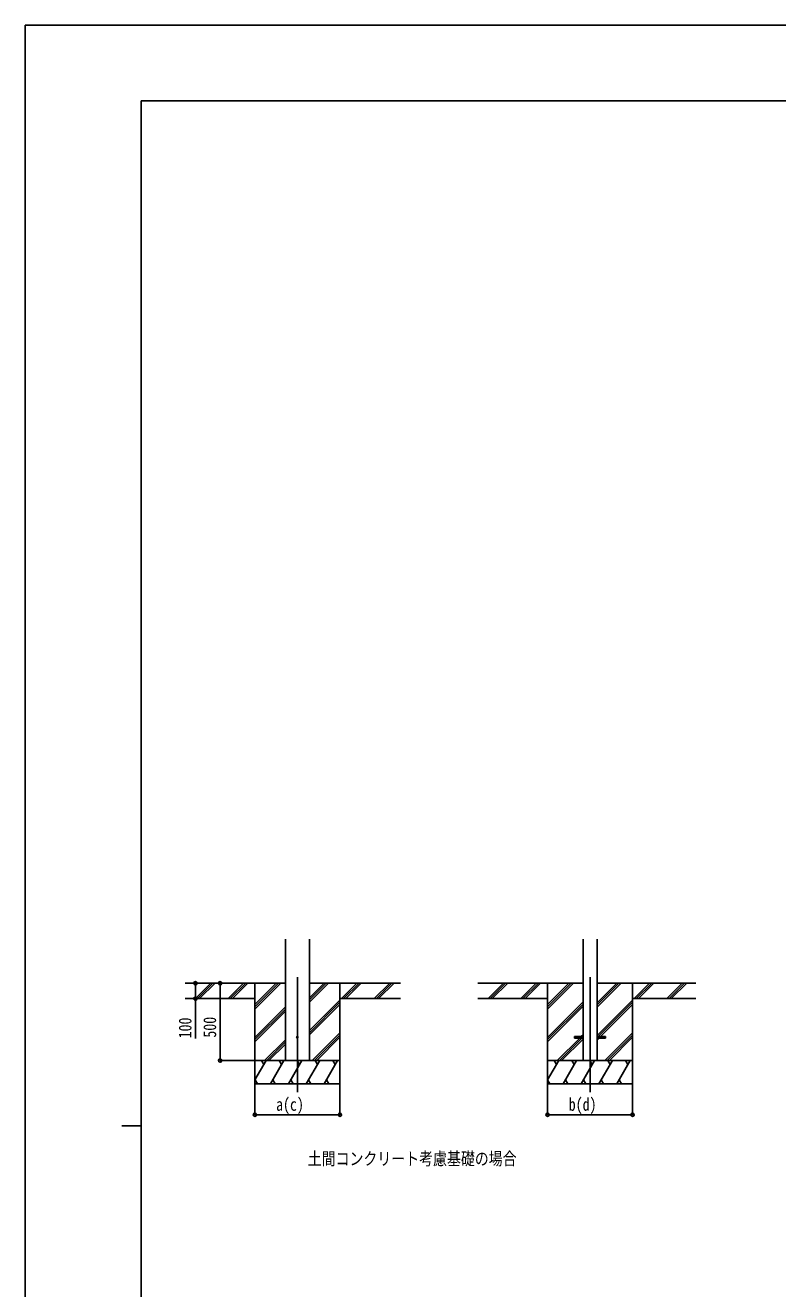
# Model space of a CAD drawing. Units: millimetres, scale not verified. Extents: x -10512 to 10512, y -7425 to 7425.
# Drawn here: x -10512 to -5649, y -740 to 7425 of the extents above; entities that cross this region are included whole.
import ezdxf
from ezdxf.enums import TextEntityAlignment as Align

# ---------------------------------------------------------------- set-up
doc = ezdxf.new("R2010")
doc.units = ezdxf.units.MM
doc.header["$LTSCALE"] = 30
for name, color, linetype in [('0-2_USER1', 3, 'Continuous'), ('0-3_YKK_12', 2, 'Continuous'), ('0-4_YKK_13', 4, 'Continuous'), ('0-5_YKK_A1', 4, 'Continuous'), ('0-6_YKK_D', 6, 'Continuous'), ('0-7_YKK_ZWAK', 7, 'Continuous')]:
    doc.layers.add(name, color=color, linetype=linetype)
doc.styles.add('ＭＳ ゴシック', font='')
doc.styles.get('ＭＳ ゴシック').set_extended_font_data('MS Gothic')

msp = doc.modelspace()

# ---------------------------------------------------------------- linework, layer by layer
at = {"layer": '0-3_YKK_12'}
for p, q in [((-8753.32, 1272.99), (-8753.32, 529.67)), ((-6861.75, 1272.99), (-6861.75, 529.67))]:
    msp.add_line(p, q, dxfattribs=at)
at = {"layer": '0-4_YKK_13'}
for p, q in [((-6961.75, 889.25), (-6961.75, 880.25)), ((-6961.75, 889.25), (-6906.95, 889.25)), ((-6961.75, 880.25), (-6906.95, 880.25)), ((-6816.55, 889.25), (-6761.75, 889.25)), ((-6816.55, 880.25), (-6761.75, 880.25)), ((-6761.75, 889.25), (-6761.75, 880.25))]:
    msp.add_line(p, q, dxfattribs=at)
msp.add_circle((-8753.32, 884.75), 5, dxfattribs=at)
at = {"layer": '0-5_YKK_A1'}
for p, q in [((-8831.07, 734.75), (-8831.07, 1520.1)), ((-8675.57, 734.75), (-8675.57, 1520.1)), ((-6906.95, 1520.1), (-6906.95, 734.75)), ((-6816.55, 1520.1), (-6816.55, 734.75)), ((-8831.07, 1234.75), (-9479.27, 1234.75)), ((-9412.58, 1136.16), (-9313.99, 1234.75)), ((-9399.85, 1134.75), (-9299.84, 1234.75)), ((-9385.7, 1134.75), (-9285.7, 1234.75)), ((-9200.45, 1136.16), (-9101.85, 1234.75)), ((-9187.71, 1134.75), (-9087.71, 1234.75)), ((-9173.57, 1134.75), (-9073.57, 1234.75)), ((-9028.32, 1234.75), (-9028.32, 584.75)), ((-9028.32, 1067.87), (-8861.44, 1234.75)), ((-9028.32, 1082.01), (-8875.58, 1234.75)), ((-9028.32, 1096.16), (-8889.72, 1234.75)), ((-8675.57, 1112.25), (-8553.07, 1234.75)), ((-8675.57, 1126.4), (-8567.21, 1234.75)), ((-8675.57, 1140.54), (-8581.35, 1234.75)), ((-8675.57, 1234.75), (-8087.7, 1234.75)), ((-8478.32, 1234.75), (-8478.32, 584.75)), ((-8469.22, 1134.75), (-8369.22, 1234.75)), ((-8455.08, 1134.75), (-8355.08, 1234.75)), ((-8440.94, 1134.75), (-8340.94, 1234.75)), ((-8257.09, 1134.75), (-8157.09, 1234.75)), ((-8242.95, 1134.75), (-8142.95, 1234.75)), ((-8228.81, 1134.75), (-8128.81, 1234.75)), ((-6906.95, 1234.75), (-7587.7, 1234.75)), ((-7521.01, 1136.16), (-7422.42, 1234.75)), ((-7508.27, 1134.75), (-7408.27, 1234.75)), ((-7494.13, 1134.75), (-7394.13, 1234.75)), ((-7308.88, 1136.16), (-7210.28, 1234.75)), ((-7296.14, 1134.75), (-7196.14, 1234.75)), ((-7282, 1134.75), (-7182, 1234.75)), ((-7136.75, 1234.75), (-7136.75, 584.75)), ((-7136.75, 1067.87), (-6969.87, 1234.75)), ((-7136.75, 1082.01), (-6984.01, 1234.75)), ((-7136.75, 1096.16), (-6998.15, 1234.75)), ((-6816.55, 1079.7), (-6661.5, 1234.75)), ((-6816.55, 1093.85), (-6675.64, 1234.75)), ((-6816.55, 1107.99), (-6689.78, 1234.75)), ((-6816.55, 1234.75), (-6178.54, 1234.75)), ((-6586.75, 1234.75), (-6586.75, 584.75)), ((-6577.65, 1134.75), (-6477.65, 1234.75)), ((-6563.51, 1134.75), (-6463.51, 1234.75)), ((-6549.37, 1134.75), (-6449.37, 1234.75)), ((-6365.52, 1134.75), (-6265.52, 1234.75)), ((-6351.38, 1134.75), (-6251.38, 1234.75)), ((-6337.24, 1134.75), (-6237.24, 1234.75)), ((-9028.32, 1134.75), (-9479.27, 1134.75)), ((-9028.32, 884.03), (-8831.07, 1081.27)), ((-9028.32, 869.88), (-8831.07, 1067.13)), ((-8675.57, 928.41), (-8478.32, 1125.66)), ((-8675.57, 914.27), (-8478.32, 1111.51)), ((-8675.57, 900.12), (-8478.32, 1097.37)), ((-8478.32, 1134.75), (-8087.7, 1134.75)), ((-7136.75, 1134.75), (-7587.7, 1134.75)), ((-7136.75, 884.03), (-6906.95, 1113.82)), ((-7136.75, 869.88), (-6906.95, 1099.68)), ((-7136.75, 855.74), (-6906.95, 1085.54)), ((-6816.55, 895.86), (-6586.75, 1125.66)), ((-6809.01, 889.25), (-6586.75, 1111.51)), ((-6794.87, 889.25), (-6586.75, 1097.37)), ((-6586.75, 1134.75), (-6178.54, 1134.75)), ((-9028.32, 855.74), (-8831.07, 1052.99)), ((-8657.09, 734.75), (-8478.32, 913.52)), ((-8642.95, 734.75), (-8478.32, 899.38)), ((-6919.39, 889.25), (-6906.95, 901.69)), ((-6765.52, 734.75), (-6586.75, 913.52)), ((-6751.38, 734.75), (-6586.75, 899.38)), ((-8965.46, 734.75), (-8831.07, 869.14)), ((-8951.32, 734.75), (-8831.07, 855)), ((-8937.18, 734.75), (-8831.07, 840.86)), ((-8628.81, 734.75), (-8478.32, 885.24)), ((-7073.89, 734.75), (-6928.39, 880.25)), ((-7059.75, 734.75), (-6914.25, 880.25)), ((-7045.61, 734.75), (-6906.95, 873.41)), ((-6816.55, 867.57), (-6803.87, 880.25)), ((-6737.24, 734.75), (-6586.75, 885.24)), ((-8478.32, 734.75), (-9028.32, 734.75)), ((-9028.32, 609.3), (-8955.89, 734.75)), ((-8970.89, 708.77), (-8985.89, 734.75)), ((-8927.02, 584.75), (-8840.42, 734.75)), ((-8855.42, 708.77), (-8870.42, 734.75)), ((-8811.55, 584.75), (-8724.95, 734.75)), ((-8739.95, 708.77), (-8754.95, 734.75)), ((-8696.08, 584.75), (-8609.48, 734.75)), ((-8624.48, 708.77), (-8639.48, 734.75)), ((-8580.61, 584.75), (-8494.01, 734.75)), ((-8509.01, 708.77), (-8524.01, 734.75)), ((-6586.75, 734.75), (-7136.75, 734.75)), ((-7136.75, 609.3), (-7064.32, 734.75)), ((-7079.32, 708.77), (-7094.32, 734.75)), ((-7035.45, 584.75), (-6948.85, 734.75)), ((-6963.85, 708.77), (-6978.85, 734.75)), ((-6919.98, 584.75), (-6833.38, 734.75)), ((-6848.38, 708.77), (-6863.38, 734.75)), ((-6804.51, 584.75), (-6717.91, 734.75)), ((-6732.91, 708.77), (-6747.91, 734.75)), ((-6689.04, 584.75), (-6602.44, 734.75)), ((-6617.44, 708.77), (-6632.44, 734.75)), ((-9028.32, 584.75), (-8478.32, 584.75)), ((-9027.49, 610.73), (-9012.5, 584.75)), ((-8912.02, 610.73), (-8897.03, 584.75)), ((-8796.55, 610.73), (-8781.56, 584.75)), ((-8681.08, 610.73), (-8666.08, 584.75)), ((-8565.61, 610.73), (-8550.62, 584.75)), ((-7136.75, 584.75), (-6586.75, 584.75)), ((-7135.92, 610.73), (-7120.92, 584.75)), ((-7020.45, 610.73), (-7005.45, 584.75)), ((-6904.98, 610.73), (-6889.99, 584.75)), ((-6789.51, 610.73), (-6774.51, 584.75)), ((-6674.04, 610.73), (-6659.04, 584.75))]:
    msp.add_line(p, q, dxfattribs=at)
at = {"layer": '0-6_YKK_D'}
for p, q in [((-9253.38, 1234.75), (-9253.38, 734.75)), ((-9029.32, 734.75), (-9254.38, 734.75)), ((-9028.32, 584.75), (-9028.32, 383.75)), ((-8478.32, 584.75), (-8478.32, 383.75)), ((-7136.75, 584.75), (-7136.75, 383.75)), ((-6586.75, 584.75), (-6586.75, 383.75)), ((-9028.32, 384.75), (-8478.32, 384.75)), ((-7136.75, 384.75), (-6586.75, 384.75))]:
    msp.add_line(p, q, dxfattribs=at)
msp.add_lwpolyline([(-9412.66, 1234.75), (-9412.66, 1134.75), (-9412.66, 877.15)], dxfattribs=at)
for centre in [(-9412.66, 1234.75), (-9253.38, 1234.75), (-9412.66, 1134.75), (-9253.38, 734.75), (-9028.32, 384.75), (-8478.32, 384.75), (-7136.75, 384.75), (-6586.75, 384.75)]:
    msp.add_circle(centre, 10.62, dxfattribs=at)
at = {"layer": '0-7_YKK_ZWAK'}
for p, q in [((9737.55, 6937.5), (-9762.45, 6937.5)), ((-9762.45, -6312.5), (-9762.45, 6937.5)), ((-9887.45, 312.5), (-9762.45, 312.5))]:
    msp.add_line(p, q, dxfattribs=at)
msp.add_lwpolyline([(-10512.5, -7425), (10512.5, -7425), (10512.5, 7425), (-10512.5, 7425)], close=True, dxfattribs=at)

# ---------------------------------------------------------------- texts
at = {"layer": '0-2_USER1', "style": 'ＭＳ ゴシック', "width": 0.8}
msp.add_text('土間コンクリート考慮基礎の場合', height=82.48, dxfattribs=at).set_placement((-8686.77, 34.71), align=Align.BOTTOM_LEFT)
at = {"layer": '0-6_YKK_D', "style": 'ＭＳ ゴシック', "width": 0.8}
for s, p in [('100', (-9413.46, 877.95)), ('500', (-9254.18, 882.75))]:
    msp.add_text(s, height=82.48, rotation=90, dxfattribs=at).set_placement(p, align=Align.BOTTOM_LEFT)
for s, p in [('a(c)', (-8891.32, 385.55)), ('b(d)', (-6999.75, 385.55))]:
    msp.add_text(s, height=82.48, dxfattribs=at).set_placement(p, align=Align.BOTTOM_LEFT)

doc.saveas('drawing.dxf')
